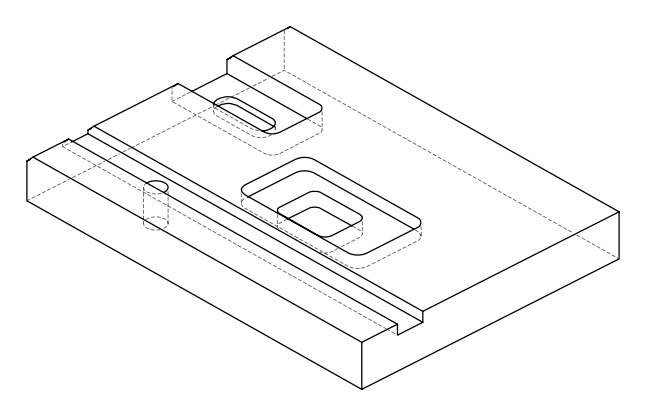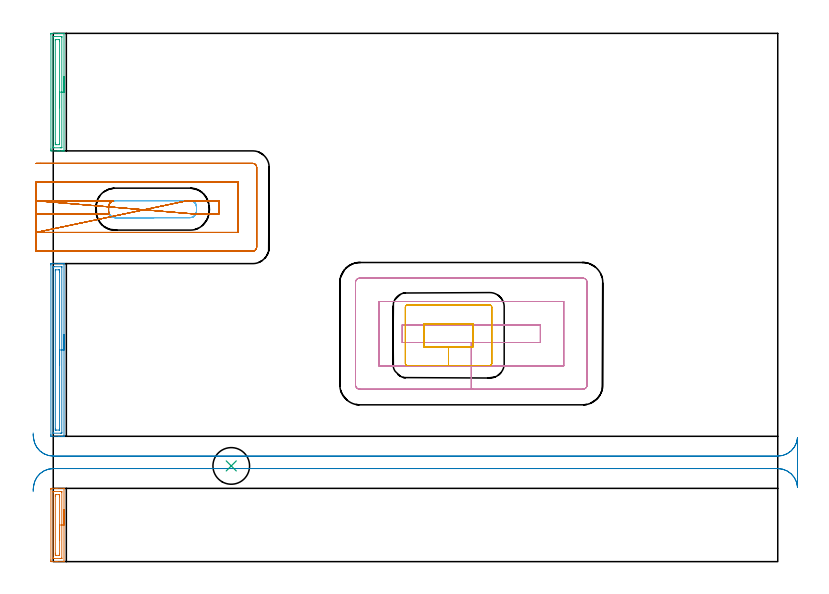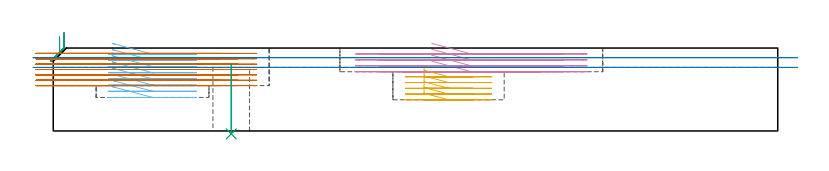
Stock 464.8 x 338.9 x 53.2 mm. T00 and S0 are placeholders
(PLAN: 9 operations, 4 tool changes, 40.7 min)
(1 AREA_MILL | FG_CHAMFER_SURFACE | UGT0205_001 | 1.36 min | 1839 mm3)
(2 AREA_MILL_1 | FG_CHAMFER_SURFACE_1 | UGT0205_001 | 2.89 min | 4268 mm3)
(3 AREA_MILL_2 | FG_CHAMFER_SURFACE_2 | UGT0205_001 | 2.04 min | 2843 mm3)
(4 MILL_RECTANGULAR_POCKET | POCKET_RECTANGULAR_STRAIGHT | UGT0201_136 | Follow Part, ap 5, ae 75% | 8.32 min | 231845 mm3)
(5 MILL_RECTANGULAR_POCKET_1 | POCKET_RECTANGULAR_STRAIGHT_1 | UGT0201_008 | Follow Part, ap 4, ae 75% | 3.45 min | 69128 mm3)
(6 MILL_RECTANGULAR_POCKET_2 | POCKET_RECTANGULAR_STRAIGHT_2 | UGT0201_008 | Follow Part, ap 4, ae 75% | 2.94 min | 57759 mm3)
(7 MILL_SLOT | SLOT_PARTIAL_RECTANGULAR | UGT0201_008 | Follow Part, ap 4, ae 75% | 15.33 min | 195896 mm3)
(8 MILL_RECTANGULAR_SLOT | SLOT_RECTANGULAR | UGT0201_109 | Follow Part, ap 6.35, ae 75% | 4.2 min | 192156 mm3)
(9 INDEXABLE_INSERT_DRILL_THROUGH_HOLE_FROM_SOLID | STEP1HOLE | NXT0302_018 | 0.18 min | 17690 mm3)
(TOOL UGT0205_001 | Chamfer Mill 20 x 3 x 45 deg. | D20 FL50 Z2)
(TOOL UGT0201_136 | Carbide End Mill 20.0 | D20 FL30 Z4)
(TOOL UGT0201_008 | End Mill 16 mm | D16 FL32 Z4)
(TOOL UGT0201_109 | End Mill 25.4 mm | D25.4 FL25 Z2)
(TOOL NXT0302_018 | Index. Insert Drill 23.5mm [880-D2350L25-03] | D23.5 PA176 FL71 Z2)
(OP 1 AREA_MILL)
G17 G21 G94 G90
T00 M6
G54
G17 G0 G90 X6.9 Y33.5 S1061 M3
G43 Z63.2 H0
G94 G1 Y33.462 Z62.328 F250.
Y33.348 Z61.463
Y33.159 Z60.612
Y32.897 Z59.78
Y32.563 Z58.974
Y32.16 Z58.2
Y31.691 Z57.464
Y31.16 Z56.772
Y30.571 Z56.129
Y29.928 Z55.539
Y29.236 Z55.008
Y28.5 Z54.54
Y27.726 Z54.137
Y26.92 Z53.803
Y26.088 Z53.541
Y25.236 Z53.352
Y24.372 Z53.238
Y23.5 Z53.2
Y0.053
X6.902 Y0.01 Z53.197
X6.88 Y0.006 Z53.175
X6.745 Y0. Z53.043
X2.589 Z48.888
X1.806 Z48.1
X-1.127 Z45.168
X-1.376 Y0.002 Z44.92
X-1.491 Y0.006 Z44.805
X-1.497 Y0.497 Z44.803
X-1.5 Y1.116 Z44.8
Y46.236
X-1.498 Y46.503 Z44.802
X-1.491 Y46.994 Z44.805
X-1.376 Y46.998 Z44.92
X-0.875 Y47. Z45.42
X-0.484 Z45.812
X1.806 Z48.1
X2.589 Z48.888
X2.683 Z48.982
X6.745 Z53.044
X6.868 Y46.999 Z53.163
X6.879 Y46.997 Z53.174
X6.895 Y46.99 Z53.19
X6.9 Y46.945 Z53.2
Y23.5
X5.486 Z51.786
X5.485 Y2.267 Z51.785
X5.484 Y2.165 Z51.784
X5.48 Y2.061 Z51.78
X5.476 Y2.01 Z51.776
X5.448 Y2.006 Z51.748
X5.381 Y2.003 Z51.681
X4.757 Y2. Z51.057
X4.488 Z50.788
X0.912 Z47.212
X0.287 Y2.001 Z46.587
X0.019 Y2.007 Z46.319
X-0.065 Y2.01 Z46.235
X-0.079 Y2.164 Z46.221
X-0.083 Y2.267 Z46.217
X-0.085 Y2.369 Z46.215
Y44.733
X-0.084 Y44.835 Z46.216
X-0.08 Y44.939 Z46.22
X-0.076 Y44.99 Z46.224
X-0.048 Y44.994 Z46.252
X0.019 Y44.997 Z46.319
X0.643 Y45. Z46.943
X0.912 Z47.212
X4.488 Z50.788
X5.113 Y44.999 Z51.413
X5.381 Y44.993 Z51.681
X5.465 Y44.99 Z51.765
X5.479 Y44.836 Z51.779
X5.483 Y44.733 Z51.783
X5.485 Y44.631 Z51.785
X5.486 Y23.5 Z51.786
X4.072 Z50.372
X4.071 Y4.921 Z50.371
X4.07 Y4.45 Z50.37
X4.064 Y4.036 Z50.364
X3.629 Y4.001 Z49.929
X1.842 Y4. Z48.142
X1.806 Y4.002 Z48.106
X1.335 Y4.036 Z47.635
X1.33 Y4.508 Z47.63
X1.329 Y4.921 Z47.629
X1.328 Y5.394 Z47.628
X1.329 Y42.079 Z47.629
X1.33 Y42.55 Z47.63
X1.335 Y42.964 Z47.635
X1.771 Y42.999 Z48.071
X3.558 Y43. Z49.858
X3.594 Y42.998 Z49.894
X4.064 Y42.964 Z50.364
X4.07 Y42.493 Z50.37
X4.071 Y42.079 Z50.371
X4.072 Y41.606 Z50.372
Y23.5
Y22.628 Z50.41
Y21.763 Z50.523
Y20.912 Z50.712
Y20.08 Z50.975
Y19.274 Z51.308
Y18.5 Z51.711
Y17.764 Z52.18
Y17.072 Z52.711
Y16.429 Z53.3
Y15.84 Z53.944
Y15.308 Z54.636
Y14.84 Z55.372
Y14.437 Z56.145
Y14.103 Z56.951
Y13.841 Z57.783
Y13.652 Z58.635
Y13.538 Z59.5
Y13.5 Z60.372
G0 Z63.2
M5
M2
(OP 2 AREA_MILL_1)
G17 G21 G94 G90
T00 M6
G54
G17 G0 G90 X6.9 Y145.796 S1061 M3
G43 Z63.2 H0
G94 G1 Y145.758 Z62.328 F250.
Y145.644 Z61.463
Y145.456 Z60.612
Y145.193 Z59.78
Y144.859 Z58.974
Y144.457 Z58.2
Y143.988 Z57.464
Y143.457 Z56.772
Y142.867 Z56.129
Y142.224 Z55.539
Y141.532 Z55.008
Y140.796 Z54.54
Y140.023 Z54.137
Y139.217 Z53.803
Y138.385 Z53.541
Y137.533 Z53.352
Y136.668 Z53.238
Y135.796 Z53.2
Y80.543
X6.897 Y80.471 Z53.192
X6.866 Y80.405 Z53.158
X6.864 Y80.4 Z53.155
X6.5 Z52.799
X5.954 Z52.253
X5.382 Z51.677
X4.201 Z50.498
X3.594 Z49.888
X-1.128 Y80.401 Z45.169
X-1.462 Y80.403 Z44.835
X-1.491 Y80.407 Z44.806
X-1.497 Y80.988 Z44.803
X-1.5 Y81.611 Z44.8
Y190.343
X-1.498 Y190.611 Z44.802
X-1.491 Y191.193 Z44.806
X-1.462 Y191.197 Z44.835
X-0.875 Y191.2 Z45.421
X3.594 Z49.888
X4.201 Z50.498
X4.488 Z50.784
X5.095 Z51.391
X5.382 Z51.677
X5.955 Z52.254
X6.275 Z52.574
X6.5 Z52.799
X6.846 Y191.193 Z53.138
X6.898 Y191.19 Z53.189
X6.9 Y191.057 Z53.2
Y135.796
X5.486 Z51.786
X5.485 Y82.771 Z51.785
Y82.668
X5.48 Y82.564 Z51.78
X5.468 Y82.41 Z51.768
X5.382 Y82.407 Z51.682
X4.859 Y82.401 Z51.159
X-0.035 Z46.265
X-0.067 Y82.405 Z46.233
X-0.079 Y82.409 Z46.221
X-0.081 Y82.459 Z46.219
X-0.085 Y82.667 Z46.215
Y188.829
Y188.932
X-0.08 Y189.036 Z46.22
X-0.068 Y189.19 Z46.232
X0.019 Y189.193 Z46.319
X0.541 Y189.2 Z46.841
X5.435 Y189.199 Z51.735
X5.467 Y189.195 Z51.767
X5.479 Y189.191 Z51.779
X5.481 Y189.14 Z51.781
X5.485 Y188.933 Z51.785
X5.486 Y188.829 Z51.786
Y135.796
X4.071 Z50.371
Y84.969
X4.069 Y84.553 Z50.369
X4.067 Y84.435 Z50.367
X4.065 Y84.414 Z50.365
X4.004 Y84.408 Z50.304
X3.901 Y84.403 Z50.201
X3.747 Y84.4 Z50.047
X1.806 Y84.401 Z48.106
X1.652 Y84.403 Z47.952
X1.347 Y84.41 Z47.647
X1.335 Y84.425 Z47.635
X1.332 Y84.444 Z47.632
X1.33 Y84.485 Z47.63
X1.329 Y84.553 Z47.629
X1.328 Y85.03 Z47.628
X1.329 Y186.631 Z47.629
X1.331 Y187.046 Z47.631
X1.333 Y187.165 Z47.633
X1.335 Y187.186 Z47.635
X1.396 Y187.192 Z47.696
X1.498 Y187.197 Z47.798
X1.652 Y187.2 Z47.952
X3.594 Y187.199 Z49.894
X3.748 Y187.197 Z50.048
X4.05 Y187.19 Z50.35
X4.064 Y187.046 Z50.364
X4.069 Y186.573 Z50.369
X4.071 Y186.155 Z50.371
Y185.679
Y135.796
Y134.925 Z50.41
Y134.06 Z50.523
Y133.208 Z50.712
Y132.376 Z50.975
Y131.57 Z51.308
Y130.796 Z51.711
Y130.061 Z52.18
Y129.369 Z52.711
Y128.725 Z53.3
Y128.136 Z53.944
Y127.605 Z54.636
Y127.136 Z55.371
Y126.733 Z56.145
Y126.399 Z56.951
Y126.137 Z57.783
Y125.948 Z58.635
Y125.834 Z59.5
Y125.796 Z60.371
G0 Z63.2
M5
M2
(OP 3 AREA_MILL_2)
G17 G21 G94 G90
T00 M6
G54
G17 G0 G90 X6.9 Y311.196 S1061 M3
G43 Z63.2 H0
G94 G1 Y311.158 Z62.328 F250.
Y311.045 Z61.463
Y310.856 Z60.612
Y310.593 Z59.78
Y310.26 Z58.974
Y309.857 Z58.2
Y309.388 Z57.464
Y308.857 Z56.772
Y308.268 Z56.129
Y307.624 Z55.539
Y306.932 Z55.008
Y306.196 Z54.54
Y305.423 Z54.137
Y304.617 Z53.803
Y303.785 Z53.541
Y302.933 Z53.352
Y302.068 Z53.238
Y301.196 Z53.2
Y263.673
X6.896 Y263.572 Z53.19
X6.864 Y263.509 Z53.156
X6.86 Y263.5 Z53.151
X6.415 Z52.715
X6.075 Z52.374
X5.382 Z51.677
X4.141 Z50.438
X3.594 Z49.888
X2.87 Z49.165
X-1.128 Z45.169
X-1.494 Y263.502 Z44.804
X-1.495 Y263.504 Z44.802
X-1.499 Y264.12 Z44.801
X-1.5 Y264.745 Z44.8
X-1.499 Y338.28 Z44.801
X-1.495 Y338.896 Z44.802
X-1.494 Y338.898 Z44.804
X-0.875 Y338.9 Z45.422
X3.594 Z49.888
X5.035 Z51.331
X5.382 Z51.677
X6.075 Z52.374
X6.416 Z52.715
X6.832 Y338.897 Z53.124
X6.87 Y338.894 Z53.161
X6.897 Y338.89 Z53.188
X6.9 Y338.726 Z53.2
Y301.196
X5.486 Z51.786
X5.485 Y265.803 Z51.785
X5.483 Y265.699 Z51.783
X5.476 Y265.51 Z51.776
X5.382 Y265.507 Z51.682
X4.894 Y265.501 Z51.194
X4.488 Y265.5 Z50.788
X0.426 Z46.726
X0.019 Y265.502 Z46.319
X-0.039 Y265.505 Z46.261
X-0.069 Y265.509 Z46.231
X-0.079 Y265.595 Z46.221
X-0.084 Y265.803 Z46.216
X-0.086 Y265.907 Z46.214
Y266.011
X-0.085 Y336.597 Z46.215
X-0.083 Y336.701 Z46.217
X-0.076 Y336.89 Z46.224
X0.019 Y336.893 Z46.319
X0.506 Y336.899 Z46.806
X0.912 Y336.9 Z47.212
X4.974 Z51.274
X5.382 Y336.898 Z51.682
X5.439 Y336.895 Z51.739
X5.469 Y336.891 Z51.769
X5.479 Y336.805 Z51.779
X5.484 Y336.597 Z51.784
X5.485 Y336.493 Z51.785
X5.486 Y336.389 Z51.786
Y301.196
X4.072 Z50.372
X4.071 Y268.11 Z50.371
X4.07 Y267.694 Z50.37
X4.067 Y267.575 Z50.367
X4.065 Y267.524 Z50.365
X3.981 Y267.51 Z50.281
X3.786 Y267.502 Z50.086
X1.806 Y267.5 Z48.106
X1.612 Y267.501 Z47.912
X1.483 Y267.504 Z47.783
X1.38 Y267.51 Z47.68
X1.335 Y267.516 Z47.635
X1.333 Y267.536 Z47.633
X1.331 Y267.694 Z47.631
X1.329 Y268.171 Z47.629
X1.328 Y268.588 Z47.628
X1.329 Y334.29 Z47.629
X1.33 Y334.706 Z47.63
X1.333 Y334.825 Z47.633
X1.335 Y334.876 Z47.635
X1.419 Y334.89 Z47.719
X1.614 Y334.898 Z47.914
X3.594 Y334.9 Z49.894
X3.788 Y334.899 Z50.088
X3.917 Y334.896 Z50.217
X4.02 Y334.89 Z50.32
X4.065 Y334.884 Z50.365
X4.067 Y334.864 Z50.367
X4.069 Y334.706 Z50.369
X4.071 Y334.229 Z50.371
X4.072 Y333.812 Z50.372
Y301.196
Y300.325 Z50.41
Y299.46 Z50.523
Y298.608 Z50.712
Y297.776 Z50.975
Y296.97 Z51.308
Y296.196 Z51.711
Y295.461 Z52.18
Y294.769 Z52.711
Y294.125 Z53.3
Y293.536 Z53.944
Y293.005 Z54.636
Y292.536 Z55.372
Y292.133 Z56.145
Y291.8 Z56.951
Y291.537 Z57.783
Y291.348 Z58.635
Y291.235 Z59.5
Y291.196 Z60.372
G0 Z63.2
M5
M2
(OP 4 MILL_RECTANGULAR_POCKET)
G17 G21 G94 G90
T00 M6
G54
G17 G0 G90 X242.822 Y140.6 S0 M3
G43 Z63.2 H0
Z56.2
G94 G1 X268.2 Z49.4 F250.
X312.5 F500.
Y151.9
X223.9
Y140.6
X268.2
Y125.6
X327.5
Y166.9
X208.9
Y125.6
X268.2
Y110.6
X339.7
G3 X342.5 Y113.4 R2.8
G1 Y179.1
G3 X339.7 Y181.9 R2.8
G1 X196.7
G3 X193.9 Y179.1 R2.8
G1 Y113.4
G3 X196.7 Y110.6 R2.8
G1 X268.2
X269.2
G0 X242.822 Y140.6 Z52.4
G1 X268.2 Z45.6 F250.
X312.5 F500.
Y151.9
X223.9
Y140.6
X268.2
Y125.6
X327.5
Y166.9
X208.9
Y125.6
X268.2
Y110.6
X339.7
G3 X342.5 Y113.4 R2.8
G1 Y179.1
G3 X339.7 Y181.9 R2.8
G1 X196.7
G3 X193.9 Y179.1 R2.8
G1 Y113.4
G3 X196.7 Y110.6 R2.8
G1 X268.2
X269.2
G0 X242.822 Y140.6 Z48.6
G1 X268.2 Z41.8 F250.
X312.5 F500.
Y151.9
X223.9
Y140.6
X268.2
Y125.6
X327.5
Y166.9
X208.9
Y125.6
X268.2
Y110.6
X339.7
G3 X342.5 Y113.4 R2.8
G1 Y179.1
G3 X339.7 Y181.9 R2.8
G1 X196.7
G3 X193.9 Y179.1 R2.8
G1 Y113.4
G3 X196.7 Y110.6 R2.8
G1 X268.2
X269.2
G0 X242.822 Y140.6 Z44.8
G1 X268.2 Z38. F250.
X312.5 F500.
Y151.9
X223.9
Y140.6
X268.2
Y125.6
X327.5
Y166.9
X208.9
Y125.6
X268.2
Y110.6
X339.7
G3 X342.5 Y113.4 R2.8
G1 Y179.1
G3 X339.7 Y181.9 R2.8
G1 X196.7
G3 X193.9 Y179.1 R2.8
G1 Y113.4
G3 X196.7 Y110.6 R2.8
G1 X268.2
X269.2
G0 Z63.2
M5
M2
(OP 5 MILL_RECTANGULAR_POCKET_1)
G17 G21 G94 G90
T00 M6
G54
G17 G0 G90 X237.9 Y147.063 S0 M3
G43 Z63.2 H0
Z41.444
G94 G1 Y137.8 Z38.962 F250.
X253.6 Z34.756
X269.3 F500.
Y152.6
X237.9
Y137.8
X253.6
Y125.8
X280.
G3 X281.3 Y127.1 R1.3
G1 Y163.3
G3 X280. Y164.6 R1.3
G1 X227.2
G3 X225.9 Y163.3 R1.3
G1 Y127.1
G3 X227.2 Y125.8 R1.3
G1 X253.6
X254.6
G0 X237.9 Y147.063 Z37.756
G1 Y137.8 Z35.273 F250.
X253.6 Z31.067
X269.3 F500.
Y152.6
X237.9
Y137.8
X253.6
Y125.8
X280.
G3 X281.3 Y127.1 R1.3
G1 Y163.3
G3 X280. Y164.6 R1.3
G1 X227.2
G3 X225.9 Y163.3 R1.3
G1 Y127.1
G3 X227.2 Y125.8 R1.3
G1 X253.6
X254.6
G0 X237.9 Y147.063 Z34.067
G1 Y137.8 Z31.585 F250.
X253.6 Z27.378
X269.3 F500.
Y152.6
X237.9
Y137.8
X253.6
Y125.8
X280.
G3 X281.3 Y127.1 R1.3
G1 Y163.3
G3 X280. Y164.6 R1.3
G1 X227.2
G3 X225.9 Y163.3 R1.3
G1 Y127.1
G3 X227.2 Y125.8 R1.3
G1 X253.6
X254.6
G0 X237.9 Y147.063 Z30.378
G1 Y137.8 Z27.896 F250.
X253.6 Z23.689
X269.3 F500.
Y152.6
X237.9
Y137.8
X253.6
Y125.8
X280.
G3 X281.3 Y127.1 R1.3
G1 Y163.3
G3 X280. Y164.6 R1.3
G1 X227.2
G3 X225.9 Y163.3 R1.3
G1 Y127.1
G3 X227.2 Y125.8 R1.3
G1 X253.6
X254.6
G0 X237.9 Y147.063 Z26.689
G1 Y137.8 Z24.207 F250.
X253.6 Z20.
X269.3 F500.
Y152.6
X237.9
Y137.8
X253.6
Y125.8
X280.
G3 X281.3 Y127.1 R1.3
G1 Y163.3
G3 X280. Y164.6 R1.3
G1 X227.2
G3 X225.9 Y163.3 R1.3
G1 Y127.1
G3 X227.2 Y125.8 R1.3
G1 X253.6
X254.6
G0 Z63.2
M5
M2
(OP 6 MILL_RECTANGULAR_POCKET_2)
G17 G21 G94 G90
T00 M6
G54
G17 G0 G90 X37.781 Y221.122 S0 M3
G43 Z63.2 H0
Z56.2
G94 G1 X37.811 Y221.105 Z56.191 F250.
X38.32 Y220.9 Z56.043
X38.852 Y220.764 Z55.896
X39.397 Y220.7 Z55.749
X39.6 Z55.695
X63.7 Z49.237
X87.8 F500.
G3 X91.9 Y224.8 R4.1
G1 Y227.5
G3 X87.8 Y231.6 R4.1
G1 X39.6
G3 X35.5 Y227.5 R4.1
G1 Y224.8
G3 X39.6 Y220.7 R4.1
G1 X63.7
X64.7
G0 X37.781 Y221.122 Z52.237
G1 X37.811 Y221.105 Z52.228 F250.
X38.32 Y220.9 Z52.081
X38.852 Y220.764 Z51.934
X39.397 Y220.7 Z51.787
X39.6 Z51.733
X63.7 Z45.275
X87.8 F500.
G3 X91.9 Y224.8 R4.1
G1 Y227.5
G3 X87.8 Y231.6 R4.1
G1 X39.6
G3 X35.5 Y227.5 R4.1
G1 Y224.8
G3 X39.6 Y220.7 R4.1
G1 X63.7
X64.7
G0 X37.781 Y221.122 Z48.275
G1 X37.811 Y221.105 Z48.266 F250.
X38.32 Y220.9 Z48.118
X38.852 Y220.764 Z47.971
X39.397 Y220.7 Z47.824
X39.6 Z47.77
X63.7 Z41.312
X87.8 F500.
G3 X91.9 Y224.8 R4.1
G1 Y227.5
G3 X87.8 Y231.6 R4.1
G1 X39.6
G3 X35.5 Y227.5 R4.1
G1 Y224.8
G3 X39.6 Y220.7 R4.1
G1 X63.7
X64.7
G0 X37.781 Y221.122 Z44.312
G1 X37.811 Y221.105 Z44.303 F250.
X38.32 Y220.9 Z44.156
X38.852 Y220.764 Z44.009
X39.397 Y220.7 Z43.862
X39.6 Z43.808
X63.7 Z37.35
X87.8 F500.
G3 X91.9 Y224.8 R4.1
G1 Y227.5
G3 X87.8 Y231.6 R4.1
G1 X39.6
G3 X35.5 Y227.5 R4.1
G1 Y224.8
G3 X39.6 Y220.7 R4.1
G1 X63.7
X64.7
G0 X37.781 Y221.122 Z40.35
G1 X37.811 Y221.105 Z40.341 F250.
X38.32 Y220.9 Z40.193
X38.852 Y220.764 Z40.046
X39.397 Y220.7 Z39.899
X39.6 Z39.845
X63.7 Z33.387
X87.8 F500.
G3 X91.9 Y224.8 R4.1
G1 Y227.5
G3 X87.8 Y231.6 R4.1
G1 X39.6
G3 X35.5 Y227.5 R4.1
G1 Y224.8
G3 X39.6 Y220.7 R4.1
G1 X63.7
X64.7
G0 X37.781 Y221.122 Z36.387
G1 X37.811 Y221.105 Z36.378 F250.
X38.32 Y220.9 Z36.231
X38.852 Y220.764 Z36.084
X39.397 Y220.7 Z35.937
X39.6 Z35.883
X63.7 Z29.425
X87.8 F500.
G3 X91.9 Y224.8 R4.1
G1 Y227.5
G3 X87.8 Y231.6 R4.1
G1 X39.6
G3 X35.5 Y227.5 R4.1
G1 Y224.8
G3 X39.6 Y220.7 R4.1
G1 X63.7
X64.7
G0 X37.781 Y221.122 Z32.425
G1 X37.811 Y221.105 Z32.416 F250.
X38.32 Y220.9 Z32.269
X38.852 Y220.764 Z32.121
X39.397 Y220.7 Z31.974
X39.6 Z31.92
X63.7 Z25.462
X87.8 F500.
G3 X91.9 Y224.8 R4.1
G1 Y227.5
G3 X87.8 Y231.6 R4.1
G1 X39.6
G3 X35.5 Y227.5 R4.1
G1 Y224.8
G3 X39.6 Y220.7 R4.1
G1 X63.7
X64.7
G0 X37.781 Y221.122 Z28.462
G1 X37.811 Y221.105 Z28.453 F250.
X38.32 Y220.9 Z28.306
X38.852 Y220.764 Z28.159
X39.397 Y220.7 Z28.012
X39.6 Z27.958
X63.7 Z21.5
X87.8 F500.
G3 X91.9 Y224.8 R4.1
G1 Y227.5
G3 X87.8 Y231.6 R4.1
G1 X39.6
G3 X35.5 Y227.5 R4.1
G1 Y224.8
G3 X39.6 Y220.7 R4.1
G1 X63.7
X64.7
G0 Z63.2
M5
M2
(OP 7 MILL_SLOT)
G17 G21 G94 G90
T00 M6
G54
G17 G0 G90 X-11. Y223.2 S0 M3
G43 Z63.2 H0
Z49.757
G94 G1 X-8. F250.
X35.833 F500.
X35.756 Y223.401
X35.593 Y223.884
X35.533 Y224.366
X35.495 Y224.766
X35.5 Y227.626
X35.548 Y228.07
G2 X36.105 Y229.627 R3.629
G1 X36.23 Y229.826
G2 X36.373 Y230.025 R3.843
G1 X36.512 Y230.195
X36.907 Y230.59
X37.069 Y230.722
G2 X37.277 Y230.872 R3.843
G1 X37.469 Y230.993
X37.834 Y231.201
X38.522 Y231.456
X38.68 Y231.5
X-8.
X-11. F250.
X88.567 Y223.2 F500.
X91.567 F250.
X106.5 F500.
Y231.5
X88.742
X85.742 F250.
X-11. Y211.2 F500.
X-8. F250.
X118.5 F500.
Y243.5
X-8.
X-11. F250.
Y199.2
X-8.
X127.9 F500.
G3 X130.5 Y201.8 R2.6
G1 Y252.9
G3 X127.9 Y255.5 R2.6
G1 X-8.
X-11. F250.
G0 Y223.2 Z46.314
G1 X-8.
X35.833 F500.
X35.756 Y223.401
X35.593 Y223.884
X35.533 Y224.366
X35.495 Y224.766
X35.5 Y227.626
X35.548 Y228.07
G2 X36.105 Y229.627 R3.614
G1 X36.23 Y229.826
G2 X36.374 Y230.025 R3.843
G1 X36.512 Y230.195
X36.907 Y230.59
X37.069 Y230.722
G2 X37.277 Y230.872 R3.843
G1 X37.469 Y230.993
X37.728 Y231.141
G2 X38.026 Y231.281 R3.907
G1 X38.062 Y231.296
X38.442 Y231.429
G2 X38.725 Y231.5 R3.907
G1 X-8.
X-11. F250.
X88.567 Y223.2 F500.
X91.567 F250.
X106.5 F500.
Y231.5
X88.725
X85.725 F250.
X-11. Y211.2 F500.
X-8. F250.
X118.5 F500.
Y243.5
X-8.
X-11. F250.
Y199.2
X-8.
X127.9 F500.
G3 X130.5 Y201.8 R2.6
G1 Y252.9
G3 X127.9 Y255.5 R2.6
G1 X-8.
X-11. F250.
G0 Y223.2 Z42.871
G1 X-8.
X35.833 F500.
X35.756 Y223.401
X35.593 Y223.884
X35.533 Y224.366
X35.495 Y224.766
X35.5 Y227.626
X35.548 Y228.07
G2 X36.119 Y229.651 R3.631
X37.471 Y230.994 R3.854
X38.086 Y231.306 R3.906
X38.725 Y231.5 R3.907
G1 X-8.
X-11. F250.
X88.567 Y223.2 F500.
X91.567 F250.
X106.5 F500.
Y231.5
X88.718
X85.718 F250.
X-11. Y211.2 F500.
X-8. F250.
X118.5 F500.
Y243.5
X-8.
X-11. F250.
Y199.2
X-8.
X127.9 F500.
G3 X130.5 Y201.8 R2.6
G1 Y252.9
G3 X127.9 Y255.5 R2.6
G1 X-8.
X-11. F250.
G0 Y223.2 Z39.429
G1 X-8.
X35.833 F500.
X35.756 Y223.401
X35.593 Y223.884
X35.533 Y224.366
X35.495 Y224.766
X35.5 Y227.626
X35.548 Y228.07
G2 X36.105 Y229.627 R3.614
G1 X36.227 Y229.822
G2 X36.38 Y230.033 R3.854
G1 X36.515 Y230.198
X36.904 Y230.586
X37.06 Y230.714
G2 X37.282 Y230.875 R3.854
G1 X37.47 Y230.993
X37.726 Y231.14
G2 X38.026 Y231.281 R3.906
G1 X38.062 Y231.296
X38.442 Y231.429
G2 X38.725 Y231.5 R3.906
G1 X-8.
X-11. F250.
X88.567 Y223.2 F500.
X91.567 F250.
X106.5 F500.
Y231.5
X88.718
X85.718 F250.
X-11. Y211.2 F500.
X-8. F250.
X118.5 F500.
Y243.5
X-8.
X-11. F250.
Y199.2
X-8.
X127.9 F500.
G3 X130.5 Y201.8 R2.6
G1 Y252.9
G3 X127.9 Y255.5 R2.6
G1 X-8.
X-11. F250.
G0 Y223.2 Z35.986
G1 X-8.
X35.833 F500.
X35.756 Y223.401
X35.593 Y223.884
X35.533 Y224.366
X35.495 Y224.766
X35.5 Y227.626
X35.548 Y228.07
G2 X36.105 Y229.627 R3.614
G1 X36.229 Y229.825
G2 X36.374 Y230.026 R3.842
G1 X36.512 Y230.195
X36.907 Y230.589
X37.069 Y230.722
G2 X37.276 Y230.872 R3.842
X38.68 Y231.5 R3.959
G1 X-8.
X-11. F250.
X88.567 Y223.2 F500.
X91.567 F250.
X106.5 F500.
Y231.5
X88.718
X85.718 F250.
X-11. Y211.2 F500.
X-8. F250.
X118.5 F500.
Y243.5
X-8.
X-11. F250.
Y199.2
X-8.
X127.9 F500.
G3 X130.5 Y201.8 R2.6
G1 Y252.9
G3 X127.9 Y255.5 R2.6
G1 X-8.
X-11. F250.
G0 Y223.2 Z32.543
G1 X-8.
X35.833 F500.
X35.756 Y223.401
X35.593 Y223.884
X35.533 Y224.366
X35.495 Y224.766
X35.5 Y227.626
X35.548 Y228.07
G2 X36.104 Y229.626 R3.614
X36.513 Y230.197 R3.842
X37.472 Y230.995 R3.843
G1 X37.719 Y231.136
G2 X38.026 Y231.281 R3.907
G1 X38.062 Y231.296
X38.442 Y231.429
G2 X38.725 Y231.5 R3.907
G1 X-8.
X-11. F250.
X88.567 Y223.2 F500.
X91.567 F250.
X106.5 F500.
Y231.5
X88.718
X85.718 F250.
X-11. Y211.2 F500.
X-8. F250.
X118.5 F500.
Y243.5
X-8.
X-11. F250.
Y199.2
X-8.
X127.9 F500.
G3 X130.5 Y201.8 R2.6
G1 Y252.9
G3 X127.9 Y255.5 R2.6
G1 X-8.
X-11. F250.
G0 Y223.2 Z29.1
G1 X-8.
X35.833 F500.
X35.756 Y223.401
X35.593 Y223.884
X35.533 Y224.366
X35.495 Y224.766
X35.5 Y227.626
X35.548 Y228.067
G2 X36.104 Y229.625 R3.613
X36.516 Y230.199 R3.843
X37.472 Y230.995 R3.843
X38.725 Y231.5 R3.907
G1 X-8.
X-11. F250.
X88.567 Y223.2 F500.
X91.567 F250.
X106.5 F500.
Y231.5
X88.718
X85.718 F250.
X-11. Y211.2 F500.
X-8. F250.
X118.5 F500.
Y243.5
X-8.
X-11. F250.
Y199.2
X-8.
X127.9 F500.
G3 X130.5 Y201.8 R2.6
G1 Y252.9
G3 X127.9 Y255.5 R2.6
G1 X-8.
X-11. F250.
G0 Z63.2
M5
M2
(OP 8 MILL_RECTANGULAR_SLOT)
G17 G21 G94 G90
T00 M6
G54
G17 G0 G90 X-12.999 Y45.852 S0 M3
G43 Z63.2 H0
Z47.
G94 G1 X-12.569 Y48.821 F250.
G2 X0. Y59.7 R12.7 F500.
G1 X464.8
G2 X477.47 Y47.873 R12.7
G1 X477.5
Y79.527
X477.47
G2 X464.8 Y67.7 R12.7
G1 X0.
G2 X-12.569 Y78.579 R12.7
G1 X-12.999 Y81.548 F250.
G0 X-12.876 Y44.879 Z40.8
G1 X-12.67 Y47.872
G2 X0. Y59.7 R12.7 F500.
G1 X464.8
G2 X477.47 Y47.873 R12.7
G1 X477.5
Y79.527
X477.47
G2 X464.8 Y67.7 R12.7
G1 X0.
G2 X-12.67 Y79.528 R12.7
G1 X-12.876 Y82.521 F250.
G0 Z63.2
M5
M2
(OP 9 INDEXABLE_INSERT_DRILL_THROUGH_HOLE_FROM_SOLID)
G17 G21 G94 G90
T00 M6
G54
G17 G0 G90 X114.2 Y61.4 S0 M3
G43 Z63.2 H1
G94 G81 G98 Z-1.91 F250. R42.8
G80
M5
M2
